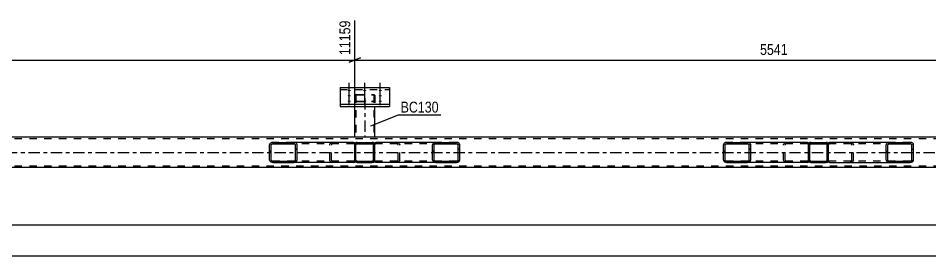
# Model space of a CAD drawing. Header units: millimetres. Extents: x -83 to 758, y -448 to 146.
# Drawn here: x 331.9 to 573, y -237.1 to -174.3 of the extents above; entities that cross this region are included whole.
import ezdxf

# ---------------------------------------------------------------- set-up
doc = ezdxf.new("R2010")
doc.units = ezdxf.units.MM
doc.linetypes.add('DXK_LINE_DOT2', pattern=[3.9198, 1.9599, -1.9599])
doc.linetypes.add('DXK_LINE_DOT3', pattern=[5.9187, 2.979, -0.9799, 0.9799, -0.9799])
doc.styles.add('Arial Narrow', font='ARIALN.TTF', dxfattribs={"height": 0.2})

# ---------------------------------------------------------------- blocks, each defined once
blk = doc.blocks.new('Part-761555509-2285 - 2150')
at = {"linetype": 'Continuous'}
h = blk.add_hatch(dxfattribs=at)
h.set_pattern_fill('', scale=0.7, style=0, pattern_type=0)
h.set_pattern_definition([(45, (405.0937, -212.3996), (-1.57154, 1.57154), [])])
h.paths.add_polyline_path([(404.76, -212.45), (405.09, -212.4), (405.38, -212.26), (405.57, -212.05), (405.64, -211.81), (405.64, -207.81), (405.57, -207.56), (405.38, -207.36), (405.09, -207.22), (404.76, -207.17), (399.27, -207.17), (398.93, -207.22), (398.65, -207.36), (398.45, -207.56), (398.39, -207.81), (398.39, -211.81), (398.45, -212.05), (398.65, -212.26), (398.93, -212.4), (399.27, -212.45)])
h.paths.add_polyline_path([(399.1, -212.1), (398.96, -212.03), (398.86, -211.93), (398.83, -211.81), (398.83, -207.81), (398.86, -207.69), (398.96, -207.58), (399.1, -207.51), (399.27, -207.49), (404.76, -207.49), (404.93, -207.51), (405.07, -207.58), (405.16, -207.69), (405.2, -207.81), (405.2, -211.81), (405.16, -211.93), (405.07, -212.03), (404.93, -212.1), (404.76, -212.13), (399.27, -212.13)])
at = {"color": 2, "linetype": 'Continuous'}
for p, q in [((399.27, -207.17), (398.93, -207.22)), ((399.27, -207.17), (404.76, -207.17)), ((420.64, -207.17), (404.76, -207.17)), ((405.09, -207.22), (404.76, -207.17)), ((420.64, -207.17), (420.9, -207.21)), ((420.9, -207.21), (420.9, -207.22)), ((420.9, -207.22), (420.9, -207.36)), ((398.45, -207.56), (398.39, -207.81)), ((398.39, -211.81), (398.39, -207.81)), ((398.83, -207.81), (398.86, -207.69)), ((398.83, -211.81), (398.83, -207.81)), ((399.1, -207.51), (399.27, -207.49)), ((399.27, -207.49), (404.76, -207.49)), ((404.76, -207.49), (404.93, -207.51)), ((405.16, -207.69), (405.2, -207.81)), ((405.2, -211.81), (405.2, -207.81)), ((405.64, -207.81), (405.57, -207.56)), ((405.64, -211.81), (405.64, -207.81)), ((420.9, -207.36), (420.9, -207.81)), ((398.39, -211.81), (398.45, -212.05)), ((398.86, -211.93), (398.83, -211.81)), ((399.27, -212.13), (399.1, -212.1)), ((399.27, -212.13), (404.76, -212.13)), ((404.93, -212.1), (404.76, -212.13)), ((405.2, -211.81), (405.16, -211.93)), ((405.57, -212.05), (405.64, -211.81)), ((420.9, -212.41), (420.9, -211.81)), ((398.93, -212.4), (399.27, -212.45)), ((399.27, -212.45), (404.76, -212.45)), ((404.76, -212.45), (405.09, -212.4)), ((420.64, -212.45), (404.76, -212.45)), ((420.64, -212.45), (420.9, -212.41))]:
    blk.add_line(p, q, dxfattribs=at)
at = {"color": 7, "linetype": 'DXK_LINE_DOT2'}
for p, q in [((404.76, -207.17), (399.27, -207.17)), ((414.82, -207.22), (415.15, -207.17)), ((420.9, -207.21), (420.9, -207.21)), ((420.64, -207.49), (399.27, -207.49)), ((414.27, -207.81), (414.34, -207.56)), ((414.27, -211.81), (414.27, -207.81)), ((414.75, -207.69), (414.71, -207.81)), ((414.71, -211.81), (414.71, -207.81)), ((415.15, -207.49), (414.98, -207.51)), ((420.81, -207.51), (420.64, -207.49)), ((420.9, -207.56), (420.81, -207.51)), ((420.9, -207.36), (420.9, -207.56)), ((420.9, -211.81), (420.9, -207.56)), ((420.64, -212.13), (399.27, -212.13)), ((414.34, -212.05), (414.27, -211.81)), ((414.71, -211.81), (414.75, -211.93)), ((414.98, -212.1), (415.15, -212.13)), ((420.64, -212.13), (420.81, -212.1)), ((420.81, -212.1), (420.9, -212.06)), ((399.27, -212.45), (404.76, -212.45)), ((415.15, -212.45), (414.82, -212.4))]:
    blk.add_line(p, q, dxfattribs=at)
at = {"color": 2, "linetype": 'Continuous'}
for centre, radius, start, end in [((399.13, -207.99), 0.802, 104.5547, 147.5896), ((404.89, -207.99), 0.802, 32.4104, 75.4453), ((399.2, -207.9), 0.401, 104.5547, 147.5896), ((404.82, -207.9), 0.401, 32.4104, 75.4453), ((399.13, -211.62), 0.802, 212.4104, 255.4453), ((399.2, -211.72), 0.401, 212.4104, 255.4453), ((404.82, -211.72), 0.401, 284.5547, 327.5896), ((404.89, -211.62), 0.802, 284.5547, 327.5896)]:
    blk.add_arc(centre, radius, start, end, dxfattribs=at)
at = {"color": 7, "linetype": 'DXK_LINE_DOT2'}
for centre, radius, start, end in [((415.02, -207.99), 0.802, 104.5547, 147.5896), ((415.08, -207.9), 0.401, 104.5547, 147.5896), ((415.02, -211.62), 0.802, 212.4104, 255.4453), ((415.08, -211.72), 0.401, 212.4104, 255.4453)]:
    blk.add_arc(centre, radius, start, end, dxfattribs=at)
blk = doc.blocks.new('Bolt-761555509-2238 - 2150')
at = {"linetype": 'Continuous'}
for points in [[(419.45, -193.58), (419.36, -193.58), (419.27, -193.57), (419.19, -193.55), (419.12, -193.53), (419.07, -193.51), (419.03, -193.48), (419.01, -193.45), (419.01, -193.42), (419.03, -193.38), (419.07, -193.36), (419.12, -193.33), (419.19, -193.31), (419.27, -193.29), (419.36, -193.28), (419.45, -193.28), (419.54, -193.28), (419.63, -193.29), (419.71, -193.31), (419.78, -193.33), (419.83, -193.36), (419.87, -193.38), (419.89, -193.42), (419.89, -193.45), (419.87, -193.48), (419.83, -193.51), (419.78, -193.53), (419.71, -193.55), (419.63, -193.57), (419.54, -193.58)], [(419.45, -194.98), (419.36, -194.97), (419.27, -194.96), (419.19, -194.95), (419.12, -194.93), (419.07, -194.9), (419.03, -194.87), (419.01, -194.84), (419.01, -194.81), (419.03, -194.78), (419.07, -194.75), (419.12, -194.73), (419.19, -194.71), (419.27, -194.69), (419.36, -194.68), (419.45, -194.68), (419.54, -194.68), (419.63, -194.69), (419.71, -194.71), (419.78, -194.73), (419.83, -194.75), (419.87, -194.78), (419.89, -194.81), (419.89, -194.84), (419.87, -194.87), (419.83, -194.9), (419.78, -194.93), (419.71, -194.95), (419.63, -194.96), (419.54, -194.97)], [(423.53, -193.58), (423.44, -193.58), (423.35, -193.57), (423.27, -193.55), (423.2, -193.53), (423.15, -193.51), (423.11, -193.48), (423.09, -193.45), (423.09, -193.42), (423.11, -193.38), (423.15, -193.36), (423.2, -193.33), (423.27, -193.31), (423.35, -193.29), (423.44, -193.28), (423.53, -193.28), (423.62, -193.28), (423.71, -193.29), (423.79, -193.31), (423.86, -193.33), (423.91, -193.36), (423.95, -193.38), (423.97, -193.42), (423.97, -193.45), (423.95, -193.48), (423.91, -193.51), (423.86, -193.53), (423.79, -193.55), (423.71, -193.57), (423.62, -193.58)], [(427.65, -193.58), (427.56, -193.58), (427.47, -193.57), (427.39, -193.55), (427.32, -193.53), (427.27, -193.51), (427.23, -193.48), (427.21, -193.45), (427.21, -193.42), (427.23, -193.38), (427.27, -193.36), (427.32, -193.33), (427.39, -193.31), (427.47, -193.29), (427.56, -193.28), (427.65, -193.28), (427.74, -193.28), (427.83, -193.29), (427.91, -193.31), (427.98, -193.33), (428.03, -193.36), (428.07, -193.38), (428.09, -193.42), (428.09, -193.45), (428.07, -193.48), (428.03, -193.51), (427.98, -193.53), (427.91, -193.55), (427.83, -193.57), (427.74, -193.58)], [(427.65, -194.98), (427.56, -194.97), (427.47, -194.96), (427.39, -194.95), (427.32, -194.93), (427.27, -194.9), (427.23, -194.87), (427.21, -194.84), (427.21, -194.81), (427.23, -194.78), (427.27, -194.75), (427.32, -194.73), (427.39, -194.71), (427.47, -194.69), (427.56, -194.68), (427.65, -194.68), (427.74, -194.68), (427.83, -194.69), (427.91, -194.71), (427.98, -194.73), (428.03, -194.75), (428.07, -194.78), (428.09, -194.81), (428.09, -194.84), (428.07, -194.87), (428.03, -194.9), (427.98, -194.93), (427.91, -194.95), (427.83, -194.96), (427.74, -194.97)], [(419.45, -196.39), (419.36, -196.38), (419.27, -196.37), (419.19, -196.36), (419.12, -196.34), (419.07, -196.31), (419.03, -196.28), (419.01, -196.25), (419.01, -196.22), (419.03, -196.19), (419.07, -196.16), (419.12, -196.14), (419.19, -196.11), (419.27, -196.1), (419.36, -196.09), (419.45, -196.09), (419.54, -196.09), (419.63, -196.1), (419.71, -196.11), (419.78, -196.14), (419.83, -196.16), (419.87, -196.19), (419.89, -196.22), (419.89, -196.25), (419.87, -196.28), (419.83, -196.31), (419.78, -196.34), (419.71, -196.36), (419.63, -196.37), (419.54, -196.38)], [(423.53, -196.39), (423.44, -196.38), (423.35, -196.37), (423.27, -196.36), (423.2, -196.34), (423.15, -196.31), (423.11, -196.28), (423.09, -196.25), (423.09, -196.22), (423.11, -196.19), (423.15, -196.16), (423.2, -196.14), (423.27, -196.11), (423.35, -196.1), (423.44, -196.09), (423.53, -196.09), (423.62, -196.09), (423.71, -196.1), (423.79, -196.11), (423.86, -196.14), (423.91, -196.16), (423.95, -196.19), (423.97, -196.22), (423.97, -196.25), (423.95, -196.28), (423.91, -196.31), (423.86, -196.34), (423.79, -196.36), (423.71, -196.37), (423.62, -196.38)], [(427.65, -196.39), (427.56, -196.38), (427.47, -196.37), (427.39, -196.36), (427.32, -196.34), (427.27, -196.31), (427.23, -196.28), (427.21, -196.25), (427.21, -196.22), (427.23, -196.19), (427.27, -196.16), (427.32, -196.14), (427.39, -196.11), (427.47, -196.1), (427.56, -196.09), (427.65, -196.09), (427.74, -196.09), (427.83, -196.1), (427.91, -196.11), (427.98, -196.14), (428.03, -196.16), (428.07, -196.19), (428.09, -196.22), (428.09, -196.25), (428.07, -196.28), (428.03, -196.31), (427.98, -196.34), (427.91, -196.36), (427.83, -196.37), (427.74, -196.38)]]:
    blk.add_hatch(color=1, dxfattribs=at).paths.add_polyline_path(points)
at = {"color": 1, "linetype": 'Continuous'}
for p, q in [((419.45, -194.52), (419.45, -191.4)), ((419.45, -195.92), (419.45, -192.8)), ((423.53, -194.52), (423.53, -191.4)), ((427.65, -194.52), (427.65, -191.4)), ((427.65, -195.92), (427.65, -192.8)), ((419.45, -197.33), (419.45, -194.21)), ((423.53, -197.33), (423.53, -194.21)), ((427.65, -197.33), (427.65, -194.21))]:
    blk.add_line(p, q, dxfattribs=at)
blk = doc.blocks.new('Part-761555509-2243 - 2150')
at = {"linetype": 'Continuous'}
h = blk.add_hatch(dxfattribs=at)
h.set_pattern_fill('', scale=0.7, style=0, pattern_type=0)
h.set_pattern_definition([(45, (448.15, -212.3996), (-1.57154, 1.57154), [])])
h.paths.add_polyline_path([(447.81, -212.45), (448.15, -212.4), (448.44, -212.26), (448.63, -212.05), (448.69, -211.81), (448.69, -207.81), (448.63, -207.56), (448.44, -207.36), (448.15, -207.22), (447.81, -207.17), (442.32, -207.17), (441.99, -207.22), (441.7, -207.36), (441.51, -207.56), (441.44, -207.81), (441.44, -211.81), (441.51, -212.05), (441.7, -212.26), (441.99, -212.4), (442.32, -212.45)])
h.paths.add_polyline_path([(442.15, -212.1), (442.01, -212.03), (441.92, -211.93), (441.88, -211.81), (441.88, -207.81), (441.92, -207.69), (442.01, -207.58), (442.15, -207.51), (442.32, -207.49), (447.81, -207.49), (447.98, -207.51), (448.12, -207.58), (448.22, -207.69), (448.25, -207.81), (448.25, -211.81), (448.22, -211.93), (448.12, -212.03), (447.98, -212.1), (447.81, -212.13), (442.32, -212.13)])
at = {"color": 2, "linetype": 'Continuous'}
for p, q in [((426.18, -207.21), (426.44, -207.17)), ((426.18, -207.21), (426.18, -207.81)), ((442.32, -207.17), (426.44, -207.17)), ((442.32, -207.17), (441.99, -207.22)), ((442.32, -207.17), (447.81, -207.17)), ((448.15, -207.22), (447.81, -207.17)), ((441.51, -207.56), (441.44, -207.81)), ((441.44, -211.81), (441.44, -207.81)), ((441.88, -207.81), (441.92, -207.69)), ((441.88, -211.81), (441.88, -207.81)), ((442.15, -207.51), (442.32, -207.49)), ((442.32, -207.49), (447.81, -207.49)), ((447.81, -207.49), (447.98, -207.51)), ((448.22, -207.69), (448.25, -207.81)), ((448.25, -211.81), (448.25, -207.81)), ((448.69, -207.81), (448.63, -207.56)), ((448.69, -211.81), (448.69, -207.81)), ((426.18, -212.4), (426.18, -211.81)), ((441.44, -211.81), (441.51, -212.05)), ((441.92, -211.93), (441.88, -211.81)), ((442.32, -212.13), (442.15, -212.1)), ((442.32, -212.13), (447.81, -212.13)), ((447.98, -212.1), (447.81, -212.13)), ((448.25, -211.81), (448.22, -211.93)), ((448.63, -212.05), (448.69, -211.81)), ((426.18, -212.41), (426.18, -212.4)), ((426.44, -212.45), (426.18, -212.41)), ((442.32, -212.45), (426.44, -212.45)), ((441.99, -212.4), (442.32, -212.45)), ((442.32, -212.45), (447.81, -212.45)), ((447.81, -212.45), (448.15, -212.4))]:
    blk.add_line(p, q, dxfattribs=at)
at = {"color": 7, "linetype": 'DXK_LINE_DOT2'}
for p, q in [((426.18, -207.21), (426.18, -207.56)), ((431.93, -207.17), (432.26, -207.22)), ((447.81, -207.17), (442.32, -207.17)), ((426.27, -207.51), (426.18, -207.56)), ((426.18, -212.26), (426.18, -207.81)), ((426.44, -207.49), (426.27, -207.51)), ((447.81, -207.49), (426.44, -207.49)), ((432.1, -207.51), (431.93, -207.49)), ((432.37, -207.81), (432.33, -207.69)), ((432.37, -211.81), (432.37, -207.81)), ((432.74, -207.56), (432.81, -207.81)), ((432.81, -211.81), (432.81, -207.81)), ((426.18, -212.06), (426.27, -212.1)), ((426.27, -212.1), (426.44, -212.13)), ((447.81, -212.13), (426.44, -212.13)), ((431.93, -212.13), (432.1, -212.1)), ((432.33, -211.93), (432.37, -211.81)), ((432.81, -211.81), (432.74, -212.05)), ((432.26, -212.4), (431.93, -212.45)), ((447.81, -212.45), (442.32, -212.45))]:
    blk.add_line(p, q, dxfattribs=at)
for centre, radius, start, end in [((432.06, -207.99), 0.802, 32.4104, 75.4453), ((432, -207.9), 0.401, 32.4104, 75.4453), ((432, -211.72), 0.401, 284.5547, 327.5896), ((432.06, -211.62), 0.802, 284.5547, 327.5896)]:
    blk.add_arc(centre, radius, start, end, dxfattribs=at)
at = {"color": 2, "linetype": 'Continuous'}
for centre, radius, start, end in [((442.19, -207.99), 0.802, 104.5547, 147.5896), ((447.95, -207.99), 0.802, 32.4104, 75.4453), ((442.26, -207.9), 0.401, 104.5547, 147.5896), ((447.88, -207.9), 0.401, 32.4104, 75.4453), ((442.19, -211.62), 0.802, 212.4104, 255.4453), ((442.26, -211.72), 0.401, 212.4104, 255.4453), ((447.88, -211.72), 0.401, 284.5547, 327.5896), ((447.95, -211.62), 0.802, 284.5547, 327.5896)]:
    blk.add_arc(centre, radius, start, end, dxfattribs=at)
blk = doc.blocks.new('Part-761555509-2254 - 2150')
at = {"color": 2, "linetype": 'Continuous'}
for p, q in [((417.05, -192.61), (430.05, -192.61)), ((417.05, -192.61), (417.05, -197.66)), ((430.05, -192.61), (430.05, -197.66)), ((417.05, -197.06), (430.05, -197.06)), ((417.05, -197.66), (430.05, -197.66))]:
    blk.add_line(p, q, dxfattribs=at)
at = {"color": 7, "linetype": 'DXK_LINE_DOT2'}
blk.add_line((417.05, -193.21), (430.05, -193.21), dxfattribs=at)
blk = doc.blocks.new('Part-761555509-2232 - 2150')
at = {"color": 2, "linetype": 'Continuous'}
for p, q in [((637.74, -205.81), (20.9, -205.81)), ((642.54, -213.81), (20.9, -213.81))]:
    blk.add_line(p, q, dxfattribs=at)
at = {"color": 7, "linetype": 'DXK_LINE_DOT2'}
for p, q in [((642.54, -206.21), (20.9, -206.21)), ((642.54, -213.41), (20.9, -213.41))]:
    blk.add_line(p, q, dxfattribs=at)
at = {"color": 7, "linetype": 'DXK_LINE_DOT3'}
blk.add_line((20.9, -209.81), (642.54, -209.81), dxfattribs=at)
blk = doc.blocks.new('Part-761555509-2241 - 2150')
at = {"linetype": 'Continuous'}
h = blk.add_hatch(dxfattribs=at)
h.set_pattern_fill('', scale=0.7, style=0, pattern_type=0)
h.set_pattern_definition([(45, (568.15, -212.3996), (-1.57154, 1.57154), [])])
h.paths.add_polyline_path([(567.81, -212.45), (568.15, -212.4), (568.44, -212.26), (568.63, -212.05), (568.69, -211.81), (568.69, -207.81), (568.63, -207.56), (568.44, -207.36), (568.15, -207.22), (567.81, -207.17), (562.32, -207.17), (561.99, -207.22), (561.7, -207.36), (561.51, -207.56), (561.44, -207.81), (561.44, -211.81), (561.51, -212.05), (561.7, -212.26), (561.99, -212.4), (562.32, -212.45)])
h.paths.add_polyline_path([(562.15, -212.1), (562.01, -212.03), (561.92, -211.93), (561.88, -211.81), (561.88, -207.81), (561.92, -207.69), (562.01, -207.58), (562.15, -207.51), (562.32, -207.49), (567.81, -207.49), (567.98, -207.51), (568.12, -207.58), (568.22, -207.69), (568.25, -207.81), (568.25, -211.81), (568.22, -211.93), (568.12, -212.03), (567.98, -212.1), (567.81, -212.13), (562.32, -212.13)])
at = {"color": 2, "linetype": 'Continuous'}
for p, q in [((546.18, -207.21), (546.44, -207.17)), ((546.18, -207.21), (546.18, -207.81)), ((562.32, -207.17), (546.44, -207.17)), ((562.32, -207.17), (561.99, -207.22)), ((562.32, -207.17), (567.81, -207.17)), ((568.15, -207.22), (567.81, -207.17)), ((561.51, -207.56), (561.44, -207.81)), ((561.44, -211.81), (561.44, -207.81)), ((561.88, -207.81), (561.92, -207.69)), ((561.88, -211.81), (561.88, -207.81)), ((562.15, -207.51), (562.32, -207.49)), ((562.32, -207.49), (567.81, -207.49)), ((567.81, -207.49), (567.98, -207.51)), ((568.22, -207.69), (568.25, -207.81)), ((568.25, -211.81), (568.25, -207.81)), ((568.69, -207.81), (568.63, -207.56)), ((568.69, -211.81), (568.69, -207.81)), ((546.18, -212.4), (546.18, -211.81)), ((561.44, -211.81), (561.51, -212.05)), ((561.92, -211.93), (561.88, -211.81)), ((562.32, -212.13), (562.15, -212.1)), ((562.32, -212.13), (567.81, -212.13)), ((567.98, -212.1), (567.81, -212.13)), ((568.25, -211.81), (568.22, -211.93)), ((568.63, -212.05), (568.69, -211.81)), ((546.18, -212.41), (546.18, -212.4)), ((546.44, -212.45), (546.18, -212.41)), ((546.44, -212.45), (562.32, -212.45)), ((561.99, -212.4), (562.32, -212.45)), ((562.32, -212.45), (567.81, -212.45)), ((567.81, -212.45), (568.15, -212.4))]:
    blk.add_line(p, q, dxfattribs=at)
at = {"color": 7, "linetype": 'DXK_LINE_DOT2'}
for p, q in [((546.18, -207.56), (546.18, -207.21)), ((551.93, -207.17), (552.26, -207.22)), ((567.81, -207.17), (562.32, -207.17)), ((546.27, -207.51), (546.18, -207.56)), ((546.18, -212.26), (546.18, -207.81)), ((546.44, -207.49), (546.27, -207.51)), ((567.81, -207.49), (546.44, -207.49)), ((552.1, -207.51), (551.93, -207.49)), ((552.37, -207.81), (552.33, -207.69)), ((552.37, -211.81), (552.37, -207.81)), ((552.74, -207.56), (552.81, -207.81)), ((552.81, -211.81), (552.81, -207.81)), ((546.18, -212.06), (546.27, -212.1)), ((546.27, -212.1), (546.44, -212.13)), ((567.81, -212.13), (546.44, -212.13)), ((551.93, -212.13), (552.1, -212.1)), ((552.33, -211.93), (552.37, -211.81)), ((552.81, -211.81), (552.74, -212.05)), ((552.26, -212.4), (551.93, -212.45)), ((562.32, -212.45), (567.81, -212.45))]:
    blk.add_line(p, q, dxfattribs=at)
for centre, radius, start, end in [((552.06, -207.99), 0.802, 32.4104, 75.4453), ((552, -207.9), 0.401, 32.4104, 75.4453), ((552, -211.72), 0.401, 284.5547, 327.5896), ((552.06, -211.62), 0.802, 284.5547, 327.5896)]:
    blk.add_arc(centre, radius, start, end, dxfattribs=at)
at = {"color": 2, "linetype": 'Continuous'}
for centre, radius, start, end in [((562.19, -207.99), 0.802, 104.5547, 147.5896), ((567.95, -207.99), 0.802, 32.4104, 75.4453), ((562.26, -207.9), 0.401, 104.5547, 147.5896), ((567.88, -207.9), 0.401, 32.4104, 75.4453), ((562.19, -211.62), 0.802, 212.4104, 255.4453), ((562.26, -211.72), 0.401, 212.4104, 255.4453), ((567.88, -211.72), 0.401, 284.5547, 327.5896), ((567.95, -211.62), 0.802, 284.5547, 327.5896)]:
    blk.add_arc(centre, radius, start, end, dxfattribs=at)
blk = doc.blocks.new('Part-761555509-2276 - 2150')
at = {"color": 7, "linetype": 'DXK_LINE_DOT2'}
for p, q in [((420.95, -194.63), (420.91, -194.7)), ((420.91, -194.7), (420.91, -197.66)), ((421.05, -194.58), (420.95, -194.63)), ((421.21, -194.54), (421.05, -194.58)), ((421.15, -194.7), (421.17, -194.66)), ((421.15, -194.7), (421.15, -205.81)), ((421.17, -194.66), (421.22, -194.64)), ((421.39, -194.53), (421.21, -194.54)), ((421.22, -194.64), (421.3, -194.62)), ((421.3, -194.62), (421.39, -194.61)), ((421.39, -194.53), (425.71, -194.53)), ((421.39, -194.61), (425.71, -194.61)), ((425.89, -194.54), (425.71, -194.53)), ((425.71, -194.61), (425.8, -194.62)), ((425.8, -194.62), (425.88, -194.64)), ((425.88, -194.64), (425.93, -194.66)), ((426.05, -194.58), (425.89, -194.54)), ((425.93, -194.66), (425.95, -194.7)), ((425.95, -194.7), (425.95, -205.81)), ((426.15, -194.63), (426.05, -194.58)), ((426.19, -194.7), (426.15, -194.63)), ((426.19, -194.7), (426.19, -197.66)), ((420.91, -196.17), (420.95, -196.24)), ((420.95, -196.24), (421.05, -196.29)), ((421.05, -196.29), (421.21, -196.33)), ((421.17, -196.21), (421.15, -196.17)), ((421.22, -196.23), (421.17, -196.21)), ((421.21, -196.33), (421.39, -196.34)), ((421.3, -196.25), (421.22, -196.23)), ((421.39, -196.26), (421.3, -196.25)), ((421.39, -196.26), (425.71, -196.26)), ((421.39, -196.34), (425.71, -196.34)), ((425.8, -196.25), (425.71, -196.26)), ((425.71, -196.34), (425.89, -196.33)), ((425.88, -196.23), (425.8, -196.25)), ((425.93, -196.21), (425.88, -196.23)), ((425.89, -196.33), (426.05, -196.29)), ((425.95, -196.17), (425.93, -196.21)), ((426.05, -196.29), (426.15, -196.24)), ((426.15, -196.24), (426.19, -196.17)), ((426.19, -205.81), (420.91, -205.81))]:
    blk.add_line(p, q, dxfattribs=at)
at = {"color": 2, "linetype": 'Continuous'}
for p, q in [((420.91, -205.81), (420.91, -197.66)), ((426.19, -205.81), (426.19, -197.66))]:
    blk.add_line(p, q, dxfattribs=at)
at = {"color": 7, "linetype": 'DXK_LINE_DOT3'}
blk.add_line((423.55, -195.44), (423.55, -205.81), dxfattribs=at)
blk = doc.blocks.new('Part-761555509-2280 - 2150')
at = {"linetype": 'Continuous'}
h = blk.add_hatch(dxfattribs=at)
h.set_pattern_fill('', scale=0.7, style=0, pattern_type=0)
h.set_pattern_definition([(45, (525.0937, -212.3996), (-1.57154, 1.57154), [])])
h.paths.add_polyline_path([(524.76, -212.45), (525.09, -212.4), (525.38, -212.26), (525.57, -212.05), (525.64, -211.81), (525.64, -207.81), (525.57, -207.56), (525.38, -207.36), (525.09, -207.22), (524.76, -207.17), (519.27, -207.17), (518.93, -207.22), (518.65, -207.36), (518.45, -207.56), (518.39, -207.81), (518.39, -211.81), (518.45, -212.05), (518.65, -212.26), (518.93, -212.4), (519.27, -212.45)])
h.paths.add_polyline_path([(519.1, -212.1), (518.96, -212.03), (518.86, -211.93), (518.83, -211.81), (518.83, -207.81), (518.86, -207.69), (518.96, -207.58), (519.1, -207.51), (519.27, -207.49), (524.76, -207.49), (524.93, -207.51), (525.07, -207.58), (525.16, -207.69), (525.2, -207.81), (525.2, -211.81), (525.16, -211.93), (525.07, -212.03), (524.93, -212.1), (524.76, -212.13), (519.27, -212.13)])
at = {"color": 2, "linetype": 'Continuous'}
for p, q in [((519.27, -207.17), (518.93, -207.22)), ((519.27, -207.17), (524.76, -207.17)), ((540.64, -207.17), (524.76, -207.17)), ((525.09, -207.22), (524.76, -207.17)), ((540.64, -207.17), (540.9, -207.21)), ((540.9, -207.21), (540.9, -207.22)), ((540.9, -207.22), (540.9, -207.36)), ((518.45, -207.56), (518.39, -207.81)), ((518.39, -211.81), (518.39, -207.81)), ((518.83, -207.81), (518.86, -207.69)), ((518.83, -211.81), (518.83, -207.81)), ((519.1, -207.51), (519.27, -207.49)), ((519.27, -207.49), (524.76, -207.49)), ((524.76, -207.49), (524.93, -207.51)), ((525.16, -207.69), (525.2, -207.81)), ((525.2, -211.81), (525.2, -207.81)), ((525.64, -207.81), (525.57, -207.56)), ((525.64, -211.81), (525.64, -207.81)), ((540.9, -207.36), (540.9, -207.81)), ((518.39, -211.81), (518.45, -212.05)), ((518.86, -211.93), (518.83, -211.81)), ((519.27, -212.13), (519.1, -212.1)), ((519.27, -212.13), (524.76, -212.13)), ((524.93, -212.1), (524.76, -212.13)), ((525.2, -211.81), (525.16, -211.93)), ((525.57, -212.05), (525.64, -211.81)), ((540.9, -212.41), (540.9, -211.81)), ((518.93, -212.4), (519.27, -212.45)), ((519.27, -212.45), (524.76, -212.45)), ((524.76, -212.45), (525.09, -212.4)), ((540.64, -212.45), (524.76, -212.45)), ((540.64, -212.45), (540.9, -212.41))]:
    blk.add_line(p, q, dxfattribs=at)
at = {"color": 7, "linetype": 'DXK_LINE_DOT2'}
for p, q in [((524.76, -207.17), (519.27, -207.17)), ((534.82, -207.22), (535.15, -207.17)), ((540.64, -207.49), (519.27, -207.49)), ((534.27, -207.81), (534.34, -207.56)), ((534.27, -211.81), (534.27, -207.81)), ((534.75, -207.69), (534.71, -207.81)), ((534.71, -211.81), (534.71, -207.81)), ((535.15, -207.49), (534.98, -207.51)), ((540.81, -207.51), (540.64, -207.49)), ((540.9, -207.56), (540.81, -207.51)), ((540.9, -207.36), (540.9, -207.56)), ((540.9, -211.81), (540.9, -207.56)), ((540.64, -212.13), (519.27, -212.13)), ((534.34, -212.05), (534.27, -211.81)), ((534.71, -211.81), (534.75, -211.93)), ((534.98, -212.1), (535.15, -212.13)), ((540.64, -212.13), (540.81, -212.1)), ((540.81, -212.1), (540.9, -212.06)), ((519.27, -212.45), (524.76, -212.45)), ((535.15, -212.45), (534.82, -212.4))]:
    blk.add_line(p, q, dxfattribs=at)
at = {"color": 2, "linetype": 'Continuous'}
for centre, radius, start, end in [((519.13, -207.99), 0.802, 104.5547, 147.5896), ((524.89, -207.99), 0.802, 32.4104, 75.4453), ((519.2, -207.9), 0.401, 104.5547, 147.5896), ((524.82, -207.9), 0.401, 32.4104, 75.4453), ((519.13, -211.62), 0.802, 212.4104, 255.4453), ((519.2, -211.72), 0.401, 212.4104, 255.4453), ((524.82, -211.72), 0.401, 284.5547, 327.5896), ((524.89, -211.62), 0.802, 284.5547, 327.5896)]:
    blk.add_arc(centre, radius, start, end, dxfattribs=at)
at = {"color": 7, "linetype": 'DXK_LINE_DOT2'}
for centre, radius, start, end in [((535.02, -207.99), 0.802, 104.5547, 147.5896), ((535.08, -207.9), 0.401, 104.5547, 147.5896), ((535.02, -211.62), 0.802, 212.4104, 255.4453), ((535.08, -211.72), 0.401, 212.4104, 255.4453)]:
    blk.add_arc(centre, radius, start, end, dxfattribs=at)
blk = doc.blocks.new('Part-761555509-2281 - 2150')
at = {"linetype": 'Continuous'}
h = blk.add_hatch(dxfattribs=at)
h.set_pattern_fill('', scale=0.7, style=0, pattern_type=0)
h.set_pattern_definition([(45, (545.785, -212.3996), (-1.57154, 1.57154), [])])
h.paths.add_polyline_path([(545.54, -212.45), (545.79, -212.4), (545.99, -212.26), (546.13, -212.05), (546.18, -211.81), (546.18, -207.81), (546.13, -207.56), (545.99, -207.36), (545.79, -207.22), (545.54, -207.17), (541.54, -207.17), (541.3, -207.22), (541.09, -207.36), (540.95, -207.56), (540.9, -207.81), (540.9, -211.81), (540.95, -212.05), (541.09, -212.26), (541.3, -212.4), (541.54, -212.45)])
h.paths.add_polyline_path([(541.42, -212.1), (541.31, -212.03), (541.24, -211.93), (541.22, -211.81), (541.22, -207.81), (541.24, -207.69), (541.31, -207.58), (541.42, -207.51), (541.54, -207.49), (545.54, -207.49), (545.66, -207.51), (545.77, -207.58), (545.84, -207.69), (545.86, -207.81), (545.86, -211.81), (545.84, -211.93), (545.77, -212.03), (545.66, -212.1), (545.54, -212.13), (541.54, -212.13)])
at = {"color": 7, "linetype": 'DXK_LINE_DOT2'}
for p, q in [((541.3, -207.22), (541.54, -207.17)), ((541.54, -207.17), (545.54, -207.17)), ((545.54, -207.17), (545.79, -207.22)), ((540.9, -207.81), (540.95, -207.56)), ((540.9, -211.81), (540.9, -207.81)), ((541.24, -207.69), (541.22, -207.81)), ((541.22, -211.81), (541.22, -207.81)), ((541.54, -207.49), (541.42, -207.51)), ((541.54, -207.49), (545.54, -207.49)), ((545.66, -207.51), (545.54, -207.49)), ((545.86, -207.81), (545.84, -207.69)), ((545.86, -211.81), (545.86, -207.81)), ((546.13, -207.56), (546.18, -207.81)), ((546.18, -211.81), (546.18, -207.81)), ((540.95, -212.05), (540.9, -211.81)), ((541.22, -211.81), (541.24, -211.93)), ((541.42, -212.1), (541.54, -212.13)), ((541.54, -212.13), (545.54, -212.13)), ((545.54, -212.13), (545.66, -212.1)), ((545.84, -211.93), (545.86, -211.81)), ((546.18, -211.81), (546.13, -212.05)), ((541.54, -212.45), (541.3, -212.4)), ((541.54, -212.45), (545.54, -212.45)), ((545.79, -212.4), (545.54, -212.45))]:
    blk.add_line(p, q, dxfattribs=at)
at = {"color": 2, "linetype": 'Continuous'}
for p, q in [((541.54, -207.17), (541.3, -207.22)), ((541.54, -207.17), (545.54, -207.17)), ((545.79, -207.22), (545.54, -207.17)), ((540.95, -207.56), (540.9, -207.81)), ((540.9, -211.81), (540.9, -207.81)), ((541.22, -207.81), (541.24, -207.69)), ((541.22, -211.81), (541.22, -207.81)), ((541.42, -207.51), (541.54, -207.49)), ((541.54, -207.49), (545.54, -207.49)), ((545.54, -207.49), (545.66, -207.51)), ((545.84, -207.69), (545.86, -207.81)), ((545.86, -211.81), (545.86, -207.81)), ((546.18, -207.81), (546.13, -207.56)), ((546.18, -211.81), (546.18, -207.81)), ((540.9, -211.81), (540.95, -212.05)), ((541.24, -211.93), (541.22, -211.81)), ((541.54, -212.13), (541.42, -212.1)), ((541.54, -212.13), (545.54, -212.13)), ((545.66, -212.1), (545.54, -212.13)), ((545.86, -211.81), (545.84, -211.93)), ((546.13, -212.05), (546.18, -211.81)), ((541.3, -212.4), (541.54, -212.45)), ((541.54, -212.45), (545.54, -212.45)), ((545.54, -212.45), (545.79, -212.4))]:
    blk.add_line(p, q, dxfattribs=at)
at = {"color": 7, "linetype": 'DXK_LINE_DOT2'}
for centre, radius, start, end in [((541.54, -207.81), 0.64, 112.5, 157.5), ((545.54, -207.81), 0.64, 22.5, 67.5), ((541.54, -207.81), 0.32, 112.5, 157.5), ((545.54, -207.81), 0.32, 22.5, 67.5), ((541.54, -211.81), 0.64, 202.5, 247.5), ((541.54, -211.81), 0.32, 202.5, 247.5), ((545.54, -211.81), 0.32, 292.5, 337.5), ((545.54, -211.81), 0.64, 292.5, 337.5)]:
    blk.add_arc(centre, radius, start, end, dxfattribs=at)
at = {"color": 2, "linetype": 'Continuous'}
for centre, radius, start, end in [((541.54, -207.81), 0.64, 112.5, 157.5), ((545.54, -207.81), 0.64, 22.5, 67.5), ((541.54, -207.81), 0.32, 112.5, 157.5), ((545.54, -207.81), 0.32, 22.5, 67.5), ((541.54, -211.81), 0.64, 202.5, 247.5), ((541.54, -211.81), 0.32, 202.5, 247.5), ((545.54, -211.81), 0.32, 292.5, 337.5), ((545.54, -211.81), 0.64, 292.5, 337.5)]:
    blk.add_arc(centre, radius, start, end, dxfattribs=at)
blk = doc.blocks.new('Part-761555509-2282 - 2150')
at = {"linetype": 'Continuous'}
h = blk.add_hatch(dxfattribs=at)
h.set_pattern_fill('', scale=0.7, style=0, pattern_type=0)
h.set_pattern_definition([(45, (425.785, -212.3996), (-1.57154, 1.57154), [])])
h.paths.add_polyline_path([(425.54, -212.45), (425.79, -212.4), (425.99, -212.26), (426.13, -212.05), (426.18, -211.81), (426.18, -207.81), (426.13, -207.56), (425.99, -207.36), (425.79, -207.22), (425.54, -207.17), (421.54, -207.17), (421.3, -207.22), (421.09, -207.36), (420.95, -207.56), (420.9, -207.81), (420.9, -211.81), (420.95, -212.05), (421.09, -212.26), (421.3, -212.4), (421.54, -212.45)])
h.paths.add_polyline_path([(421.42, -212.1), (421.31, -212.03), (421.24, -211.93), (421.22, -211.81), (421.22, -207.81), (421.24, -207.69), (421.31, -207.58), (421.42, -207.51), (421.54, -207.49), (425.54, -207.49), (425.66, -207.51), (425.77, -207.58), (425.84, -207.69), (425.86, -207.81), (425.86, -211.81), (425.84, -211.93), (425.77, -212.03), (425.66, -212.1), (425.54, -212.13), (421.54, -212.13)])
at = {"color": 7, "linetype": 'DXK_LINE_DOT2'}
for p, q in [((421.3, -207.22), (421.54, -207.17)), ((421.54, -207.17), (425.54, -207.17)), ((425.54, -207.17), (425.79, -207.22)), ((420.9, -207.81), (420.95, -207.56)), ((420.9, -211.81), (420.9, -207.81)), ((421.24, -207.69), (421.22, -207.81)), ((421.22, -211.81), (421.22, -207.81)), ((421.54, -207.49), (421.42, -207.51)), ((421.54, -207.49), (425.54, -207.49)), ((425.66, -207.51), (425.54, -207.49)), ((425.86, -207.81), (425.84, -207.69)), ((425.86, -211.81), (425.86, -207.81)), ((426.13, -207.56), (426.18, -207.81)), ((426.18, -211.81), (426.18, -207.81)), ((420.95, -212.05), (420.9, -211.81)), ((421.22, -211.81), (421.24, -211.93)), ((421.42, -212.1), (421.54, -212.13)), ((421.54, -212.13), (425.54, -212.13)), ((425.54, -212.13), (425.66, -212.1)), ((425.84, -211.93), (425.86, -211.81)), ((426.18, -211.81), (426.13, -212.05)), ((421.54, -212.45), (421.3, -212.4)), ((421.54, -212.45), (425.54, -212.45)), ((425.79, -212.4), (425.54, -212.45))]:
    blk.add_line(p, q, dxfattribs=at)
at = {"color": 2, "linetype": 'Continuous'}
for p, q in [((421.54, -207.17), (421.3, -207.22)), ((421.54, -207.17), (425.54, -207.17)), ((425.79, -207.22), (425.54, -207.17)), ((420.95, -207.56), (420.9, -207.81)), ((420.9, -211.81), (420.9, -207.81)), ((421.22, -207.81), (421.24, -207.69)), ((421.22, -211.81), (421.22, -207.81)), ((421.42, -207.51), (421.54, -207.49)), ((421.54, -207.49), (425.54, -207.49)), ((425.54, -207.49), (425.66, -207.51)), ((425.84, -207.69), (425.86, -207.81)), ((425.86, -211.81), (425.86, -207.81)), ((426.18, -207.81), (426.13, -207.56)), ((426.18, -211.81), (426.18, -207.81)), ((420.9, -211.81), (420.95, -212.05)), ((421.24, -211.93), (421.22, -211.81)), ((421.54, -212.13), (421.42, -212.1)), ((421.54, -212.13), (425.54, -212.13)), ((425.66, -212.1), (425.54, -212.13)), ((425.86, -211.81), (425.84, -211.93)), ((426.13, -212.05), (426.18, -211.81)), ((421.3, -212.4), (421.54, -212.45)), ((421.54, -212.45), (425.54, -212.45)), ((425.54, -212.45), (425.79, -212.4))]:
    blk.add_line(p, q, dxfattribs=at)
at = {"color": 7, "linetype": 'DXK_LINE_DOT2'}
for centre, radius, start, end in [((421.54, -207.81), 0.64, 112.5, 157.5), ((425.54, -207.81), 0.64, 22.5, 67.5), ((421.54, -207.81), 0.32, 112.5, 157.5), ((425.54, -207.81), 0.32, 22.5, 67.5), ((421.54, -211.81), 0.64, 202.5, 247.5), ((421.54, -211.81), 0.32, 202.5, 247.5), ((425.54, -211.81), 0.32, 292.5, 337.5), ((425.54, -211.81), 0.64, 292.5, 337.5)]:
    blk.add_arc(centre, radius, start, end, dxfattribs=at)
at = {"color": 2, "linetype": 'Continuous'}
for centre, radius, start, end in [((421.54, -207.81), 0.64, 112.5, 157.5), ((425.54, -207.81), 0.64, 22.5, 67.5), ((421.54, -207.81), 0.32, 112.5, 157.5), ((425.54, -207.81), 0.32, 22.5, 67.5), ((421.54, -211.81), 0.64, 202.5, 247.5), ((421.54, -211.81), 0.32, 202.5, 247.5), ((425.54, -211.81), 0.32, 292.5, 337.5), ((425.54, -211.81), 0.64, 292.5, 337.5)]:
    blk.add_arc(centre, radius, start, end, dxfattribs=at)
blk = doc.blocks.new('StraightDimension-761555509-2338 - 2150')
at = {"color": 7, "linetype": 'Continuous'}
for p, q in [((420.91, -200.23), (420.91, -174.94)), ((642.54, -204.81), (642.54, -174.94)), ((422.41, -184.78), (419.41, -185.98)), ((420.91, -185.38), (642.54, -185.38)), ((641.04, -185.98), (644.04, -184.78))]:
    blk.add_line(p, q, dxfattribs=at)
at = {"color": 0, "linetype": 'Continuous'}
blk.add_wipeout([(641.94, -174.34), (637.74, -174.34), (637.74, -184.68), (641.94, -184.68)], dxfattribs=at)
at = {"color": 0}
blk.add_wipeout([(535.98, -184.63), (535.98, -180.43), (527.47, -180.43), (527.47, -184.63)], dxfattribs=at)
at = {"color": 3, "linetype": 'Continuous', "style": 'Arial Narrow'}
blk.add_text('16700', height=2.863, rotation=90.0002, dxfattribs=at).set_placement((641.34, -184.08))
at = {"color": 3, "style": 'Arial Narrow'}
blk.add_text('5541', height=2.863, dxfattribs=at).set_placement((528.07, -184.03))
blk = doc.blocks.new('StraightDimension-761555509-2354 - 2150')
at = {"color": 7, "linetype": 'Continuous'}
for p, q in [((420.91, -200.23), (420.91, -174.94)), ((180.91, -185.38), (420.91, -185.38)), ((419.41, -185.98), (422.41, -184.78))]:
    blk.add_line(p, q, dxfattribs=at)
at = {"color": 0, "linetype": 'Continuous'}
blk.add_wipeout([(420.31, -174.34), (416.11, -174.34), (416.11, -184.68), (420.31, -184.68)], dxfattribs=at)
at = {"color": 3, "linetype": 'Continuous', "style": 'Arial Narrow'}
blk.add_text('11159', height=2.863, rotation=90.0002, dxfattribs=at).set_placement((419.71, -184.08))
blk = doc.blocks.new('StraightDimension-761555509-2429 - 2150')
at = {"color": 7, "linetype": 'Continuous'}
blk.add_line((-25, -237.11), (643.54, -237.11), dxfattribs=at)
blk = doc.blocks.new('StraightDimension-761555509-2456 - 2150')
at = {"color": 7, "linetype": 'Continuous'}
blk.add_line((-24, -228.91), (642.54, -228.91), dxfattribs=at)
blk = doc.blocks.new('Mark-761555509-2272 - 2150')
at = {"color": 0}
blk.add_wipeout([(443.08, -199.26), (443.08, -196.26), (433.03, -196.26), (433.03, -199.26)], dxfattribs=at)
blk.add_wipeout([(443.08, -199.26), (443.08, -196.26), (433.03, -196.26), (433.03, -199.26)], dxfattribs=at)
at = {"color": 30, "linetype": 'Continuous'}
for p, q in [((425.15, -202.78), (432.43, -199.86)), ((432.43, -199.86), (443.68, -199.86))]:
    blk.add_line(p, q, dxfattribs=at)
at = {"color": 3, "style": 'Arial Narrow'}
blk.add_text('BC130', height=2.863, dxfattribs=at).set_placement((433.03, -199.26))

msp = doc.modelspace()

# ---------------------------------------------------------------- block references
for name in ['Part-761555509-2254 - 2150', 'Bolt-761555509-2238 - 2150', 'Part-761555509-2276 - 2150', 'Part-761555509-2232 - 2150', 'Part-761555509-2285 - 2150', 'Part-761555509-2282 - 2150', 'Part-761555509-2243 - 2150', 'Part-761555509-2280 - 2150', 'Part-761555509-2281 - 2150', 'Part-761555509-2241 - 2150', 'StraightDimension-761555509-2429 - 2150']:
    msp.add_blockref(name, (0, 0))

# ---------------------------------------------------------------- next in the draw order: block references
for name in ['StraightDimension-761555509-2338 - 2150', 'StraightDimension-761555509-2456 - 2150']:
    msp.add_blockref(name, (0, 0))

# ---------------------------------------------------------------- next in the draw order: block references
for name in ['StraightDimension-761555509-2354 - 2150', 'Mark-761555509-2272 - 2150']:
    msp.add_blockref(name, (0, 0))

doc.saveas('drawing.dxf')
